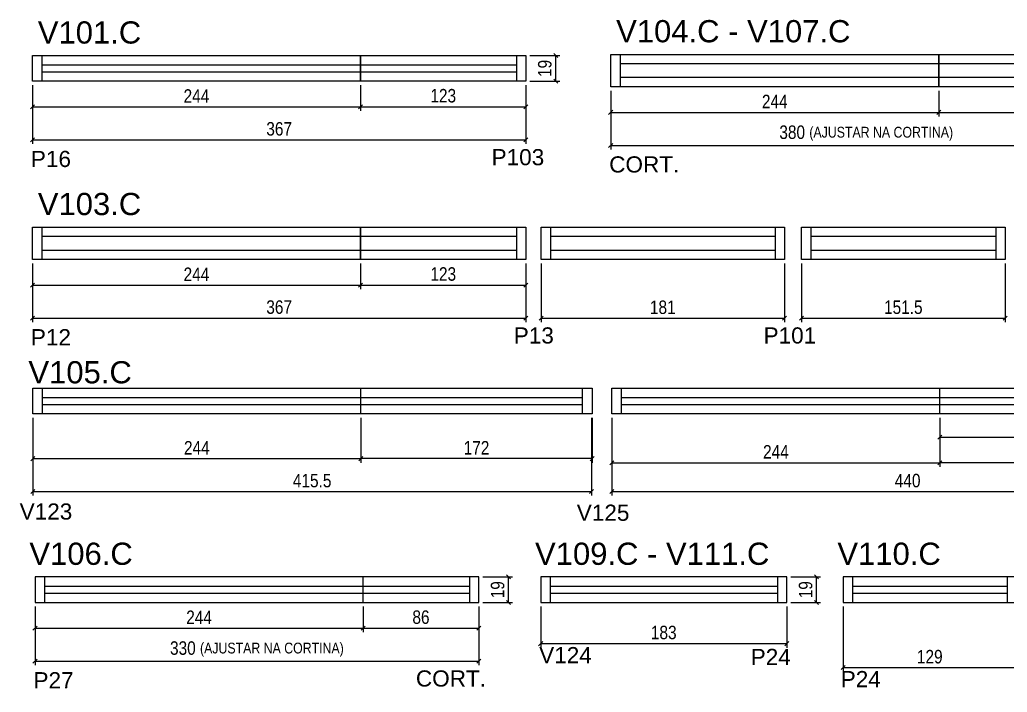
# Model space of a CAD drawing. Extents: x 1665 to 3026, y 15883 to 17753.
# Drawn here: x 1665 to 2399, y 17253 to 17753 of the extents above; entities that cross this region are included whole.
import ezdxf

# ---------------------------------------------------------------- set-up
doc = ezdxf.new("R2010")
doc.units = 0
for name, color, linetype in [('5', 5, 'Continuous'), ('COTA', 241, 'Continuous'), ('NOMENCLATURA', 7, 'Continuous'), ('Painéis', 200, 'Continuous'), ('SARR_2.2x7', 40, 'Continuous')]:
    doc.layers.add(name, color=color, linetype=linetype)
doc.styles.add('COTA TECNICA', font='techl___.ttf', dxfattribs={"height": 10})
doc.styles.add('COTA TECNICA-50', font='techl___.ttf', dxfattribs={"height": 10})
doc.styles.get("Standard").update_dxf_attribs({"font": 'arial.ttf'})
doc.dimstyles.new('COTA PAINEL-50', dxfattribs={"dimtxt": 10, "dimasz": 3, "dimexe": 3, "dimexo": 3, "dimgap": 3, "dimtad": 1, "dimdec": 1, "dimzin": 12, "dimdsep": 46, "dimtxsty": 'COTA TECNICA-50', "dimblk1": 'OBLIQUE', "dimblk2": 'OBLIQUE', "dimsah": 1, "dimcen": 0.9, "dimclrd": 4, "dimclre": 4, "dimclrt": 240, "dimadec": 1, "dimazin": 3, "dimtfac": 1, "dimtdec": 1, "dimtmove": 0, "dimatfit": 3, "dimfxl": 1, "dimtolj": 1, "dimtzin": 12, "dimarcsym": 0})
doc.dimstyles.new('PAINEL', dxfattribs={"dimtxt": 10, "dimasz": 3, "dimexe": 3, "dimexo": 3, "dimgap": 3, "dimtad": 1, "dimdec": 1, "dimzin": 12, "dimdsep": 46, "dimtxsty": 'COTA TECNICA', "dimblk1": 'OBLIQUE', "dimblk2": 'OBLIQUE', "dimsah": 1, "dimcen": 0.9, "dimclrd": 4, "dimclre": 4, "dimclrt": 240, "dimadec": 1, "dimazin": 3, "dimtfac": 1, "dimtdec": 1, "dimtmove": 0, "dimatfit": 3, "dimfxl": 1, "dimtolj": 1, "dimtzin": 12, "dimarcsym": 0})

# ---------------------------------------------------------------- blocks, each defined once
blk = doc.blocks.new('_Oblique')
at = {"color": 0, "linetype": 'ByBlock', "lineweight": -2}
blk.add_line((-0.5, -0.5), (0.5, 0.5), dxfattribs=at)
blk = doc.blocks.new('*D61')
at = {"layer": 'COTA', "color": 4, "linetype": 'ByBlock', "lineweight": -2, "transparency": 16777216}
for p, q in [((1674.17, 17704.1), (1674.17, 17685.05)), ((1918.17, 17704.1), (1918.17, 17685.05)), ((1674.17, 17688.05), (1918.17, 17688.05))]:
    blk.add_line(p, q, dxfattribs=at)
at = {"layer": 'Defpoints', "color": 0, "linetype": 'ByBlock', "transparency": 16777216}
for p in [(1674.17, 17707.1), (1918.17, 17707.1), (1918.17, 17688.05)]:
    blk.add_point(p, dxfattribs=at)
at = {"layer": 'COTA', "color": 4, "linetype": 'ByBlock', "lineweight": -2, "transparency": 16777216, "xscale": 3, "yscale": 3, "zscale": 3, "rotation": 180}
blk.add_blockref('_Oblique', (1674.17, 17688.05), dxfattribs=at)
at = {"layer": 'COTA', "color": 4, "linetype": 'ByBlock', "lineweight": -2, "transparency": 16777216, "xscale": 3, "yscale": 3, "zscale": 3}
blk.add_blockref('_Oblique', (1918.17, 17688.05), dxfattribs=at)
at = {"layer": 'COTA', "color": 240, "linetype": 'ByBlock', "transparency": 16777216, "insert": (1796.17, 17696.12), "char_height": 10, "attachment_point": 5, "style": 'COTA TECNICA-50'}
blk.add_mtext('\\A1;244', dxfattribs=at)
blk = doc.blocks.new('*D62')
at = {"layer": 'COTA', "color": 4, "linetype": 'ByBlock', "lineweight": -2, "transparency": 16777216}
for p, q in [((1918.17, 17704.1), (1918.17, 17685.05)), ((2041.17, 17704.1), (2041.17, 17685.05)), ((1918.17, 17688.05), (2041.17, 17688.05))]:
    blk.add_line(p, q, dxfattribs=at)
at = {"layer": 'Defpoints', "color": 0, "linetype": 'ByBlock', "transparency": 16777216}
for p in [(1918.17, 17707.1), (2041.17, 17707.1), (2041.17, 17688.05)]:
    blk.add_point(p, dxfattribs=at)
at = {"layer": 'COTA', "color": 4, "linetype": 'ByBlock', "lineweight": -2, "transparency": 16777216, "xscale": 3, "yscale": 3, "zscale": 3, "rotation": 180}
blk.add_blockref('_Oblique', (1918.17, 17688.05), dxfattribs=at)
at = {"layer": 'COTA', "color": 4, "linetype": 'ByBlock', "lineweight": -2, "transparency": 16777216, "xscale": 3, "yscale": 3, "zscale": 3}
blk.add_blockref('_Oblique', (2041.17, 17688.05), dxfattribs=at)
at = {"layer": 'COTA', "color": 240, "linetype": 'ByBlock', "transparency": 16777216, "insert": (1979.67, 17696.27), "char_height": 10, "attachment_point": 5, "style": 'COTA TECNICA-50'}
blk.add_mtext('\\A1;123', dxfattribs=at)
blk = doc.blocks.new('*D63')
at = {"layer": 'COTA', "color": 4, "lineweight": -2, "transparency": 16777216}
for p, q in [((1674.17, 17704.1), (1674.17, 17660.47)), ((2041.17, 17704.1), (2041.17, 17660.47)), ((1674.17, 17663.47), (2041.17, 17663.47))]:
    blk.add_line(p, q, dxfattribs=at)
at = {"layer": 'Defpoints', "color": 0, "transparency": 16777216}
for p in [(1674.17, 17707.1), (2041.17, 17707.1), (2041.17, 17663.47)]:
    blk.add_point(p, dxfattribs=at)
at = {"layer": 'COTA', "color": 4, "lineweight": -2, "transparency": 16777216, "xscale": 3, "yscale": 3, "zscale": 3, "rotation": 180}
blk.add_blockref('_Oblique', (1674.17, 17663.47), dxfattribs=at)
at = {"layer": 'COTA', "color": 4, "lineweight": -2, "transparency": 16777216, "xscale": 3, "yscale": 3, "zscale": 3}
blk.add_blockref('_Oblique', (2041.17, 17663.47), dxfattribs=at)
at = {"layer": 'COTA', "color": 240, "transparency": 16777216, "insert": (1857.67, 17671.68), "char_height": 10, "attachment_point": 5, "style": 'COTA TECNICA'}
blk.add_mtext('\\A1;367', dxfattribs=at)
blk = doc.blocks.new('*D64')
at = {"layer": 'COTA', "color": 4, "lineweight": -2, "transparency": 16777216}
for p, q in [((2044.17, 17726.1), (2066.29, 17726.1)), ((2063.29, 17707.1), (2063.29, 17726.1)), ((2044.17, 17707.1), (2066.29, 17707.1))]:
    blk.add_line(p, q, dxfattribs=at)
at = {"layer": 'Defpoints', "color": 0, "transparency": 16777216}
for p in [(2041.17, 17726.1), (2063.29, 17726.1), (2041.17, 17707.1)]:
    blk.add_point(p, dxfattribs=at)
at = {"layer": 'COTA', "color": 4, "lineweight": -2, "transparency": 16777216, "xscale": 3, "yscale": 3, "zscale": 3}
for p, rotation in [((2063.29, 17726.1), 90), ((2063.29, 17707.1), 270)]:
    blk.add_blockref('_Oblique', p, dxfattribs=dict(at, rotation=rotation))
at = {"layer": 'COTA', "color": 240, "transparency": 16777216, "insert": (2055.21, 17716.6), "char_height": 10, "attachment_point": 5, "rotation": 90, "style": 'COTA TECNICA'}
blk.add_mtext('\\A1;19', dxfattribs=at)
blk = doc.blocks.new('*D65')
at = {"layer": 'COTA', "color": 4, "linetype": 'ByBlock', "lineweight": -2, "transparency": 16777216}
for p, q in [((1674.17, 17571.66), (1674.17, 17552.61)), ((1918.17, 17571.66), (1918.17, 17552.61)), ((1674.17, 17555.61), (1918.17, 17555.61))]:
    blk.add_line(p, q, dxfattribs=at)
at = {"layer": 'Defpoints', "color": 0, "linetype": 'ByBlock', "transparency": 16777216}
for p in [(1674.17, 17574.66), (1918.17, 17574.66), (1918.17, 17555.61)]:
    blk.add_point(p, dxfattribs=at)
at = {"layer": 'COTA', "color": 4, "linetype": 'ByBlock', "lineweight": -2, "transparency": 16777216, "xscale": 3, "yscale": 3, "zscale": 3, "rotation": 180}
blk.add_blockref('_Oblique', (1674.17, 17555.61), dxfattribs=at)
at = {"layer": 'COTA', "color": 4, "linetype": 'ByBlock', "lineweight": -2, "transparency": 16777216, "xscale": 3, "yscale": 3, "zscale": 3}
blk.add_blockref('_Oblique', (1918.17, 17555.61), dxfattribs=at)
at = {"layer": 'COTA', "color": 240, "linetype": 'ByBlock', "transparency": 16777216, "insert": (1796.17, 17563.68), "char_height": 10, "attachment_point": 5, "style": 'COTA TECNICA-50'}
blk.add_mtext('\\A1;244', dxfattribs=at)
blk = doc.blocks.new('*D66')
at = {"layer": 'COTA', "color": 4, "linetype": 'ByBlock', "lineweight": -2, "transparency": 16777216}
for p, q in [((1918.17, 17571.66), (1918.17, 17552.61)), ((2041.17, 17571.66), (2041.17, 17552.61)), ((1918.17, 17555.61), (2041.17, 17555.61))]:
    blk.add_line(p, q, dxfattribs=at)
at = {"layer": 'Defpoints', "color": 0, "linetype": 'ByBlock', "transparency": 16777216}
for p in [(1918.17, 17574.66), (2041.17, 17574.66), (2041.17, 17555.61)]:
    blk.add_point(p, dxfattribs=at)
at = {"layer": 'COTA', "color": 4, "linetype": 'ByBlock', "lineweight": -2, "transparency": 16777216, "xscale": 3, "yscale": 3, "zscale": 3, "rotation": 180}
blk.add_blockref('_Oblique', (1918.17, 17555.61), dxfattribs=at)
at = {"layer": 'COTA', "color": 4, "linetype": 'ByBlock', "lineweight": -2, "transparency": 16777216, "xscale": 3, "yscale": 3, "zscale": 3}
blk.add_blockref('_Oblique', (2041.17, 17555.61), dxfattribs=at)
at = {"layer": 'COTA', "color": 240, "linetype": 'ByBlock', "transparency": 16777216, "insert": (1979.67, 17563.83), "char_height": 10, "attachment_point": 5, "style": 'COTA TECNICA-50'}
blk.add_mtext('\\A1;123', dxfattribs=at)
blk = doc.blocks.new('*D67')
at = {"layer": 'COTA', "color": 4, "lineweight": -2, "transparency": 16777216}
for p, q in [((1674.17, 17571.66), (1674.17, 17528.03)), ((2041.17, 17571.66), (2041.17, 17528.03)), ((1674.17, 17531.03), (2041.17, 17531.03))]:
    blk.add_line(p, q, dxfattribs=at)
at = {"layer": 'Defpoints', "color": 0, "transparency": 16777216}
for p in [(1674.17, 17574.66), (2041.17, 17574.66), (2041.17, 17531.03)]:
    blk.add_point(p, dxfattribs=at)
at = {"layer": 'COTA', "color": 4, "lineweight": -2, "transparency": 16777216, "xscale": 3, "yscale": 3, "zscale": 3, "rotation": 180}
blk.add_blockref('_Oblique', (1674.17, 17531.03), dxfattribs=at)
at = {"layer": 'COTA', "color": 4, "lineweight": -2, "transparency": 16777216, "xscale": 3, "yscale": 3, "zscale": 3}
blk.add_blockref('_Oblique', (2041.17, 17531.03), dxfattribs=at)
at = {"layer": 'COTA', "color": 240, "transparency": 16777216, "insert": (1857.67, 17539.25), "char_height": 10, "attachment_point": 5, "style": 'COTA TECNICA'}
blk.add_mtext('\\A1;367', dxfattribs=at)
blk = doc.blocks.new('*D68')
at = {"layer": 'COTA', "color": 4, "lineweight": -2, "transparency": 16777216}
for p, q in [((2052.42, 17571.66), (2052.42, 17528.03)), ((2233.42, 17571.66), (2233.42, 17528.03)), ((2052.42, 17531.03), (2233.42, 17531.03))]:
    blk.add_line(p, q, dxfattribs=at)
at = {"layer": 'Defpoints', "color": 0, "transparency": 16777216}
for p in [(2052.42, 17574.66), (2233.42, 17574.66), (2233.42, 17531.03)]:
    blk.add_point(p, dxfattribs=at)
at = {"layer": 'COTA', "color": 4, "lineweight": -2, "transparency": 16777216, "xscale": 3, "yscale": 3, "zscale": 3, "rotation": 180}
blk.add_blockref('_Oblique', (2052.42, 17531.03), dxfattribs=at)
at = {"layer": 'COTA', "color": 4, "lineweight": -2, "transparency": 16777216, "xscale": 3, "yscale": 3, "zscale": 3}
blk.add_blockref('_Oblique', (2233.42, 17531.03), dxfattribs=at)
at = {"layer": 'COTA', "color": 240, "transparency": 16777216, "insert": (2142.92, 17539.13), "char_height": 10, "attachment_point": 5, "style": 'COTA TECNICA'}
blk.add_mtext('\\A1;181', dxfattribs=at)
blk = doc.blocks.new('*D72')
at = {"layer": 'COTA', "color": 4, "lineweight": -2, "transparency": 16777216}
for p, q in [((2245.99, 17571.66), (2245.99, 17528.03)), ((2397.49, 17571.66), (2397.49, 17528.03)), ((2245.99, 17531.03), (2397.49, 17531.03))]:
    blk.add_line(p, q, dxfattribs=at)
at = {"layer": 'Defpoints', "color": 0, "transparency": 16777216}
for p in [(2245.99, 17574.66), (2397.49, 17574.66), (2397.49, 17531.03)]:
    blk.add_point(p, dxfattribs=at)
at = {"layer": 'COTA', "color": 4, "lineweight": -2, "transparency": 16777216, "xscale": 3, "yscale": 3, "zscale": 3, "rotation": 180}
blk.add_blockref('_Oblique', (2245.99, 17531.03), dxfattribs=at)
at = {"layer": 'COTA', "color": 4, "lineweight": -2, "transparency": 16777216, "xscale": 3, "yscale": 3, "zscale": 3}
blk.add_blockref('_Oblique', (2397.49, 17531.03), dxfattribs=at)
at = {"layer": 'COTA', "color": 240, "transparency": 16777216, "insert": (2321.74, 17539.14), "char_height": 10, "attachment_point": 5, "style": 'COTA TECNICA'}
blk.add_mtext('\\A1;151.5', dxfattribs=at)
blk = doc.blocks.new('*D74')
at = {"layer": 'COTA', "color": 4, "linetype": 'ByBlock', "lineweight": -2, "transparency": 16777216}
for p, q in [((2104.17, 17700.03), (2104.17, 17680.98)), ((2348.17, 17700.03), (2348.17, 17680.98)), ((2104.17, 17683.98), (2348.17, 17683.98))]:
    blk.add_line(p, q, dxfattribs=at)
at = {"layer": 'Defpoints', "color": 0, "linetype": 'ByBlock', "transparency": 16777216}
for p in [(2104.17, 17703.03), (2348.17, 17703.03), (2348.17, 17683.98)]:
    blk.add_point(p, dxfattribs=at)
at = {"layer": 'COTA', "color": 4, "linetype": 'ByBlock', "lineweight": -2, "transparency": 16777216, "xscale": 3, "yscale": 3, "zscale": 3, "rotation": 180}
blk.add_blockref('_Oblique', (2104.17, 17683.98), dxfattribs=at)
at = {"layer": 'COTA', "color": 4, "linetype": 'ByBlock', "lineweight": -2, "transparency": 16777216, "xscale": 3, "yscale": 3, "zscale": 3}
blk.add_blockref('_Oblique', (2348.17, 17683.98), dxfattribs=at)
at = {"layer": 'COTA', "color": 240, "linetype": 'ByBlock', "transparency": 16777216, "insert": (2226.17, 17692.05), "char_height": 10, "attachment_point": 5, "style": 'COTA TECNICA-50'}
blk.add_mtext('\\A1;244', dxfattribs=at)
blk = doc.blocks.new('*D75')
at = {"layer": 'COTA', "color": 4, "linetype": 'ByBlock', "lineweight": -2, "transparency": 16777216}
for p, q in [((2348.17, 17700.03), (2348.17, 17680.98)), ((2484.17, 17700.03), (2484.17, 17680.98)), ((2348.17, 17683.98), (2484.17, 17683.98))]:
    blk.add_line(p, q, dxfattribs=at)
at = {"layer": 'Defpoints', "color": 0, "linetype": 'ByBlock', "transparency": 16777216}
for p in [(2348.17, 17703.03), (2484.17, 17703.03), (2484.17, 17683.98)]:
    blk.add_point(p, dxfattribs=at)
at = {"layer": 'COTA', "color": 4, "linetype": 'ByBlock', "lineweight": -2, "transparency": 16777216, "xscale": 3, "yscale": 3, "zscale": 3, "rotation": 180}
blk.add_blockref('_Oblique', (2348.17, 17683.98), dxfattribs=at)
at = {"layer": 'COTA', "color": 4, "linetype": 'ByBlock', "lineweight": -2, "transparency": 16777216, "xscale": 3, "yscale": 3, "zscale": 3}
blk.add_blockref('_Oblique', (2484.17, 17683.98), dxfattribs=at)
at = {"layer": 'COTA', "color": 240, "linetype": 'ByBlock', "transparency": 16777216, "insert": (2416.17, 17692.2), "char_height": 10, "attachment_point": 5, "style": 'COTA TECNICA-50'}
blk.add_mtext('\\A1;136', dxfattribs=at)
blk = doc.blocks.new('*D76')
at = {"layer": 'COTA', "color": 4, "lineweight": -2, "transparency": 16777216}
for p, q in [((2104.17, 17700.03), (2104.17, 17656.4)), ((2484.17, 17700.03), (2484.17, 17656.4)), ((2104.17, 17659.4), (2484.17, 17659.4))]:
    blk.add_line(p, q, dxfattribs=at)
at = {"layer": 'Defpoints', "color": 0, "transparency": 16777216}
for p in [(2104.17, 17703.03), (2484.17, 17703.03), (2484.17, 17659.4)]:
    blk.add_point(p, dxfattribs=at)
at = {"layer": 'COTA', "color": 4, "lineweight": -2, "transparency": 16777216, "xscale": 3, "yscale": 3, "zscale": 3, "rotation": 180}
blk.add_blockref('_Oblique', (2104.17, 17659.4), dxfattribs=at)
at = {"layer": 'COTA', "color": 4, "lineweight": -2, "transparency": 16777216, "xscale": 3, "yscale": 3, "zscale": 3}
blk.add_blockref('_Oblique', (2484.17, 17659.4), dxfattribs=at)
at = {"layer": 'COTA', "color": 240, "transparency": 16777216, "insert": (2294.17, 17668.02), "char_height": 10, "width": 195.5949, "attachment_point": 5, "style": 'COTA TECNICA'}
blk.add_mtext('\\A1;380 {\\H0.8x;(AJUSTAR NA CORTINA)}', dxfattribs=at)
blk = doc.blocks.new('*D81')
at = {"layer": 'COTA', "color": 4, "linetype": 'ByBlock', "lineweight": -2, "transparency": 16777216}
for p, q in [((1674.45, 17456.98), (1674.45, 17423.72)), ((1918.45, 17456.98), (1918.45, 17423.72)), ((1674.45, 17426.72), (1918.45, 17426.72))]:
    blk.add_line(p, q, dxfattribs=at)
at = {"layer": 'Defpoints', "color": 0, "linetype": 'ByBlock', "transparency": 16777216}
for p in [(1674.45, 17459.98), (1918.45, 17459.98), (1918.45, 17426.72)]:
    blk.add_point(p, dxfattribs=at)
at = {"layer": 'COTA', "color": 4, "linetype": 'ByBlock', "lineweight": -2, "transparency": 16777216, "xscale": 3, "yscale": 3, "zscale": 3, "rotation": 180}
blk.add_blockref('_Oblique', (1674.45, 17426.72), dxfattribs=at)
at = {"layer": 'COTA', "color": 4, "linetype": 'ByBlock', "lineweight": -2, "transparency": 16777216, "xscale": 3, "yscale": 3, "zscale": 3}
blk.add_blockref('_Oblique', (1918.45, 17426.72), dxfattribs=at)
at = {"layer": 'COTA', "color": 240, "linetype": 'ByBlock', "transparency": 16777216, "insert": (1796.45, 17434.79), "char_height": 10, "attachment_point": 5, "style": 'COTA TECNICA-50'}
blk.add_mtext('\\A1;244', dxfattribs=at)
blk = doc.blocks.new('*D82')
at = {"layer": 'COTA', "color": 4, "lineweight": -2, "transparency": 16777216}
for p, q in [((1674.45, 17456.98), (1674.45, 17399.26)), ((2089.95, 17456.98), (2089.95, 17399.26)), ((1674.45, 17402.26), (2089.95, 17402.26))]:
    blk.add_line(p, q, dxfattribs=at)
at = {"layer": 'Defpoints', "color": 0, "transparency": 16777216}
for p in [(1674.45, 17459.98), (2089.95, 17459.98), (2089.95, 17402.26)]:
    blk.add_point(p, dxfattribs=at)
at = {"layer": 'COTA', "color": 4, "lineweight": -2, "transparency": 16777216, "xscale": 3, "yscale": 3, "zscale": 3, "rotation": 180}
blk.add_blockref('_Oblique', (1674.45, 17402.26), dxfattribs=at)
at = {"layer": 'COTA', "color": 4, "lineweight": -2, "transparency": 16777216, "xscale": 3, "yscale": 3, "zscale": 3}
blk.add_blockref('_Oblique', (2089.95, 17402.26), dxfattribs=at)
at = {"layer": 'COTA', "color": 240, "transparency": 16777216, "insert": (1882.2, 17410.36), "char_height": 10, "attachment_point": 5, "style": 'COTA TECNICA'}
blk.add_mtext('\\A1;415.5', dxfattribs=at)
blk = doc.blocks.new('*D83')
at = {"layer": 'COTA', "color": 4, "lineweight": -2, "transparency": 16777216}
for p, q in [((1918.45, 17456.98), (1918.45, 17423.72)), ((2090.4, 17456.98), (2090.4, 17423.72)), ((2090.4, 17426.72), (1918.45, 17426.72))]:
    blk.add_line(p, q, dxfattribs=at)
at = {"layer": 'Defpoints', "color": 0, "transparency": 16777216}
for p in [(1918.45, 17459.98), (2090.4, 17459.98), (1918.45, 17426.72)]:
    blk.add_point(p, dxfattribs=at)
at = {"layer": 'COTA', "color": 4, "lineweight": -2, "transparency": 16777216, "xscale": 3, "yscale": 3, "zscale": 3, "rotation": 180}
blk.add_blockref('_Oblique', (1918.45, 17426.72), dxfattribs=at)
at = {"layer": 'COTA', "color": 4, "lineweight": -2, "transparency": 16777216, "xscale": 3, "yscale": 3, "zscale": 3}
blk.add_blockref('_Oblique', (2090.4, 17426.72), dxfattribs=at)
at = {"layer": 'COTA', "color": 240, "transparency": 16777216, "insert": (2004.42, 17434.79), "char_height": 10, "attachment_point": 5, "style": 'COTA TECNICA'}
blk.add_mtext('\\A1;172', dxfattribs=at)
blk = doc.blocks.new('*D84')
at = {"layer": 'COTA', "color": 4, "linetype": 'ByBlock', "lineweight": -2, "transparency": 16777216}
for p, q in [((2105.01, 17456.98), (2105.01, 17420.72)), ((2349.01, 17456.98), (2349.01, 17420.72)), ((2105.01, 17423.72), (2349.01, 17423.72))]:
    blk.add_line(p, q, dxfattribs=at)
at = {"layer": 'Defpoints', "color": 0, "linetype": 'ByBlock', "transparency": 16777216}
for p in [(2105.01, 17459.98), (2349.01, 17459.98), (2349.01, 17423.72)]:
    blk.add_point(p, dxfattribs=at)
at = {"layer": 'COTA', "color": 4, "linetype": 'ByBlock', "lineweight": -2, "transparency": 16777216, "xscale": 3, "yscale": 3, "zscale": 3, "rotation": 180}
blk.add_blockref('_Oblique', (2105.01, 17423.72), dxfattribs=at)
at = {"layer": 'COTA', "color": 4, "linetype": 'ByBlock', "lineweight": -2, "transparency": 16777216, "xscale": 3, "yscale": 3, "zscale": 3}
blk.add_blockref('_Oblique', (2349.01, 17423.72), dxfattribs=at)
at = {"layer": 'COTA', "color": 240, "linetype": 'ByBlock', "transparency": 16777216, "insert": (2227.01, 17431.79), "char_height": 10, "attachment_point": 5, "style": 'COTA TECNICA-50'}
blk.add_mtext('\\A1;244', dxfattribs=at)
blk = doc.blocks.new('*D85')
at = {"layer": 'COTA', "color": 4, "lineweight": -2, "transparency": 16777216}
for p, q in [((2105.01, 17456.98), (2105.01, 17399.26)), ((2544.96, 17456.98), (2544.96, 17399.26)), ((2105.01, 17402.26), (2544.96, 17402.26))]:
    blk.add_line(p, q, dxfattribs=at)
at = {"layer": 'Defpoints', "color": 0, "transparency": 16777216}
for p in [(2105.01, 17459.98), (2544.96, 17459.98), (2544.96, 17402.26)]:
    blk.add_point(p, dxfattribs=at)
at = {"layer": 'COTA', "color": 4, "lineweight": -2, "transparency": 16777216, "xscale": 3, "yscale": 3, "zscale": 3, "rotation": 180}
blk.add_blockref('_Oblique', (2105.01, 17402.26), dxfattribs=at)
at = {"layer": 'COTA', "color": 4, "lineweight": -2, "transparency": 16777216, "xscale": 3, "yscale": 3, "zscale": 3}
blk.add_blockref('_Oblique', (2544.96, 17402.26), dxfattribs=at)
at = {"layer": 'COTA', "color": 240, "transparency": 16777216, "insert": (2324.98, 17410.36), "char_height": 10, "attachment_point": 5, "style": 'COTA TECNICA'}
blk.add_mtext('\\A1;440', dxfattribs=at)
blk = doc.blocks.new('*D86')
at = {"layer": 'COTA', "color": 4, "lineweight": -2, "transparency": 16777216}
for p, q in [((2349.01, 17456.98), (2349.01, 17420.72)), ((2544.96, 17456.98), (2544.96, 17420.72)), ((2544.96, 17423.72), (2349.01, 17423.72))]:
    blk.add_line(p, q, dxfattribs=at)
at = {"layer": 'Defpoints', "color": 0, "transparency": 16777216}
for p in [(2349.01, 17459.98), (2544.96, 17459.98), (2349.01, 17423.72)]:
    blk.add_point(p, dxfattribs=at)
at = {"layer": 'COTA', "color": 4, "lineweight": -2, "transparency": 16777216, "xscale": 3, "yscale": 3, "zscale": 3, "rotation": 180}
blk.add_blockref('_Oblique', (2349.01, 17423.72), dxfattribs=at)
at = {"layer": 'COTA', "color": 4, "lineweight": -2, "transparency": 16777216, "xscale": 3, "yscale": 3, "zscale": 3}
blk.add_blockref('_Oblique', (2544.96, 17423.72), dxfattribs=at)
at = {"layer": 'COTA', "color": 240, "transparency": 16777216, "insert": (2446.98, 17431.85), "char_height": 10, "attachment_point": 5, "style": 'COTA TECNICA'}
blk.add_mtext('\\A1;196', dxfattribs=at)
blk = doc.blocks.new('*D87')
at = {"layer": 'COTA', "color": 4, "lineweight": -2, "transparency": 16777216}
for p, q in [((2349.01, 17456.98), (2349.01, 17439.68)), ((2520.96, 17456.98), (2520.96, 17439.68)), ((2349.01, 17442.68), (2520.96, 17442.68))]:
    blk.add_line(p, q, dxfattribs=at)
at = {"layer": 'Defpoints', "color": 0, "transparency": 16777216}
for p in [(2349.01, 17459.98), (2520.96, 17459.98), (2520.96, 17442.68)]:
    blk.add_point(p, dxfattribs=at)
at = {"layer": 'COTA', "color": 4, "lineweight": -2, "transparency": 16777216, "xscale": 3, "yscale": 3, "zscale": 3, "rotation": 180}
blk.add_blockref('_Oblique', (2349.01, 17442.68), dxfattribs=at)
at = {"layer": 'COTA', "color": 4, "lineweight": -2, "transparency": 16777216, "xscale": 3, "yscale": 3, "zscale": 3}
blk.add_blockref('_Oblique', (2520.96, 17442.68), dxfattribs=at)
at = {"layer": 'COTA', "color": 240, "transparency": 16777216, "insert": (2434.98, 17450.75), "char_height": 10, "attachment_point": 5, "style": 'COTA TECNICA'}
blk.add_mtext('\\A1;172', dxfattribs=at)
blk = doc.blocks.new('*D94')
at = {"layer": 'COTA', "color": 4, "linetype": 'ByBlock', "lineweight": -2, "transparency": 16777216}
for p, q in [((1676.14, 17316.84), (1676.14, 17297.79)), ((1920.14, 17316.84), (1920.14, 17297.79)), ((1676.14, 17300.79), (1920.14, 17300.79))]:
    blk.add_line(p, q, dxfattribs=at)
at = {"layer": 'Defpoints', "color": 0, "linetype": 'ByBlock', "transparency": 16777216}
for p in [(1676.14, 17319.84), (1920.14, 17319.84), (1920.14, 17300.79)]:
    blk.add_point(p, dxfattribs=at)
at = {"layer": 'COTA', "color": 4, "linetype": 'ByBlock', "lineweight": -2, "transparency": 16777216, "xscale": 3, "yscale": 3, "zscale": 3, "rotation": 180}
blk.add_blockref('_Oblique', (1676.14, 17300.79), dxfattribs=at)
at = {"layer": 'COTA', "color": 4, "linetype": 'ByBlock', "lineweight": -2, "transparency": 16777216, "xscale": 3, "yscale": 3, "zscale": 3}
blk.add_blockref('_Oblique', (1920.14, 17300.79), dxfattribs=at)
at = {"layer": 'COTA', "color": 240, "linetype": 'ByBlock', "transparency": 16777216, "insert": (1798.14, 17308.86), "char_height": 10, "attachment_point": 5, "style": 'COTA TECNICA-50'}
blk.add_mtext('\\A1;244', dxfattribs=at)
blk = doc.blocks.new('*D95')
at = {"layer": 'COTA', "color": 4, "linetype": 'ByBlock', "lineweight": -2, "transparency": 16777216}
for p, q in [((1920.14, 17316.84), (1920.14, 17297.79)), ((2006.11, 17316.84), (2006.11, 17297.79)), ((1920.14, 17300.79), (2006.11, 17300.79))]:
    blk.add_line(p, q, dxfattribs=at)
at = {"layer": 'Defpoints', "color": 0, "linetype": 'ByBlock', "transparency": 16777216}
for p in [(1920.14, 17319.84), (2006.11, 17319.84), (2006.11, 17300.79)]:
    blk.add_point(p, dxfattribs=at)
at = {"layer": 'COTA', "color": 4, "linetype": 'ByBlock', "lineweight": -2, "transparency": 16777216, "xscale": 3, "yscale": 3, "zscale": 3, "rotation": 180}
blk.add_blockref('_Oblique', (1920.14, 17300.79), dxfattribs=at)
at = {"layer": 'COTA', "color": 4, "linetype": 'ByBlock', "lineweight": -2, "transparency": 16777216, "xscale": 3, "yscale": 3, "zscale": 3}
blk.add_blockref('_Oblique', (2006.11, 17300.79), dxfattribs=at)
at = {"layer": 'COTA', "color": 240, "linetype": 'ByBlock', "transparency": 16777216, "insert": (1963.12, 17308.91), "char_height": 10, "attachment_point": 5, "style": 'COTA TECNICA-50'}
blk.add_mtext('\\A1;86', dxfattribs=at)
blk = doc.blocks.new('*D96')
at = {"layer": 'COTA', "color": 4, "lineweight": -2, "transparency": 16777216}
for p, q in [((1676.14, 17316.84), (1676.14, 17273.21)), ((2006.11, 17316.84), (2006.11, 17273.21)), ((1676.14, 17276.21), (2006.11, 17276.21))]:
    blk.add_line(p, q, dxfattribs=at)
at = {"layer": 'Defpoints', "color": 0, "transparency": 16777216}
for p in [(1676.14, 17319.84), (2006.11, 17319.84), (2006.11, 17276.21)]:
    blk.add_point(p, dxfattribs=at)
at = {"layer": 'COTA', "color": 4, "lineweight": -2, "transparency": 16777216, "xscale": 3, "yscale": 3, "zscale": 3, "rotation": 180}
blk.add_blockref('_Oblique', (1676.14, 17276.21), dxfattribs=at)
at = {"layer": 'COTA', "color": 4, "lineweight": -2, "transparency": 16777216, "xscale": 3, "yscale": 3, "zscale": 3}
blk.add_blockref('_Oblique', (2006.11, 17276.21), dxfattribs=at)
at = {"layer": 'COTA', "color": 240, "transparency": 16777216, "insert": (1841.12, 17284.81), "char_height": 10, "attachment_point": 5, "style": 'COTA TECNICA'}
blk.add_mtext('\\A1;330 {\\H0.8x;(AJUSTAR NA CORTINA)}', dxfattribs=at)
blk = doc.blocks.new('*D97')
at = {"layer": 'COTA', "color": 4, "lineweight": -2, "transparency": 16777216}
for p, q in [((2009.11, 17338.84), (2031.23, 17338.84)), ((2028.23, 17319.84), (2028.23, 17338.84)), ((2009.11, 17319.84), (2031.23, 17319.84))]:
    blk.add_line(p, q, dxfattribs=at)
at = {"layer": 'Defpoints', "color": 0, "transparency": 16777216}
for p in [(2006.11, 17338.84), (2028.23, 17338.84), (2006.11, 17319.84)]:
    blk.add_point(p, dxfattribs=at)
at = {"layer": 'COTA', "color": 4, "lineweight": -2, "transparency": 16777216, "xscale": 3, "yscale": 3, "zscale": 3}
for p, rotation in [((2028.23, 17338.84), 90), ((2028.23, 17319.84), 270)]:
    blk.add_blockref('_Oblique', p, dxfattribs=dict(at, rotation=rotation))
at = {"layer": 'COTA', "color": 240, "transparency": 16777216, "insert": (2020.14, 17329.34), "char_height": 10, "attachment_point": 5, "rotation": 90, "style": 'COTA TECNICA'}
blk.add_mtext('\\A1;19', dxfattribs=at)
blk = doc.blocks.new('*D107')
at = {"layer": 'COTA', "color": 4, "linetype": 'ByBlock', "lineweight": -2, "transparency": 16777216}
for p, q in [((2052.12, 17316.84), (2052.12, 17286.28)), ((2235.12, 17316.84), (2235.12, 17286.28)), ((2052.12, 17289.28), (2235.12, 17289.28))]:
    blk.add_line(p, q, dxfattribs=at)
at = {"layer": 'Defpoints', "color": 0, "linetype": 'ByBlock', "transparency": 16777216}
for p in [(2052.12, 17319.84), (2235.12, 17319.84), (2235.12, 17289.28)]:
    blk.add_point(p, dxfattribs=at)
at = {"layer": 'COTA', "color": 4, "linetype": 'ByBlock', "lineweight": -2, "transparency": 16777216, "xscale": 3, "yscale": 3, "zscale": 3, "rotation": 180}
blk.add_blockref('_Oblique', (2052.12, 17289.28), dxfattribs=at)
at = {"layer": 'COTA', "color": 4, "linetype": 'ByBlock', "lineweight": -2, "transparency": 16777216, "xscale": 3, "yscale": 3, "zscale": 3}
blk.add_blockref('_Oblique', (2235.12, 17289.28), dxfattribs=at)
at = {"layer": 'COTA', "color": 240, "linetype": 'ByBlock', "transparency": 16777216, "insert": (2143.62, 17297.52), "char_height": 10, "attachment_point": 5, "style": 'COTA TECNICA-50'}
blk.add_mtext('\\A1;183', dxfattribs=at)
blk = doc.blocks.new('*D108')
at = {"layer": 'COTA', "color": 4, "lineweight": -2, "transparency": 16777216}
for p, q in [((2238.12, 17338.84), (2260.24, 17338.84)), ((2257.24, 17319.84), (2257.24, 17338.84)), ((2238.12, 17319.84), (2260.24, 17319.84))]:
    blk.add_line(p, q, dxfattribs=at)
at = {"layer": 'Defpoints', "color": 0, "transparency": 16777216}
for p in [(2235.12, 17338.84), (2257.24, 17338.84), (2235.12, 17319.84)]:
    blk.add_point(p, dxfattribs=at)
at = {"layer": 'COTA', "color": 4, "lineweight": -2, "transparency": 16777216, "xscale": 3, "yscale": 3, "zscale": 3}
for p, rotation in [((2257.24, 17338.84), 90), ((2257.24, 17319.84), 270)]:
    blk.add_blockref('_Oblique', p, dxfattribs=dict(at, rotation=rotation))
at = {"layer": 'COTA', "color": 240, "transparency": 16777216, "insert": (2249.15, 17329.34), "char_height": 10, "attachment_point": 5, "rotation": 90, "style": 'COTA TECNICA'}
blk.add_mtext('\\A1;19', dxfattribs=at)
blk = doc.blocks.new('*D109')
at = {"layer": 'COTA', "color": 4, "linetype": 'ByBlock', "lineweight": -2, "transparency": 16777216}
for p, q in [((2276.93, 17316.84), (2276.93, 17268.47)), ((2405.93, 17316.84), (2405.93, 17268.47)), ((2276.93, 17271.47), (2405.93, 17271.47))]:
    blk.add_line(p, q, dxfattribs=at)
at = {"layer": 'Defpoints', "color": 0, "linetype": 'ByBlock', "transparency": 16777216}
for p in [(2276.93, 17319.84), (2405.93, 17319.84), (2405.93, 17271.47)]:
    blk.add_point(p, dxfattribs=at)
at = {"layer": 'COTA', "color": 4, "linetype": 'ByBlock', "lineweight": -2, "transparency": 16777216, "xscale": 3, "yscale": 3, "zscale": 3, "rotation": 180}
blk.add_blockref('_Oblique', (2276.93, 17271.47), dxfattribs=at)
at = {"layer": 'COTA', "color": 4, "linetype": 'ByBlock', "lineweight": -2, "transparency": 16777216, "xscale": 3, "yscale": 3, "zscale": 3}
blk.add_blockref('_Oblique', (2405.93, 17271.47), dxfattribs=at)
at = {"layer": 'COTA', "color": 240, "linetype": 'ByBlock', "transparency": 16777216, "insert": (2341.43, 17279.56), "char_height": 10, "attachment_point": 5, "style": 'COTA TECNICA-50'}
blk.add_mtext('\\A1;129', dxfattribs=at)

msp = doc.modelspace()

# ---------------------------------------------------------------- linework, layer by layer
at = {"layer": 'Painéis'}
for p, q in [((1918.45, 17459.98), (1918.45, 17478.98)), ((2349.01, 17459.98), (2349.01, 17478.98)), ((1920.14, 17319.84), (1920.14, 17338.84))]:
    msp.add_line(p, q, dxfattribs=at)
for points in [[(1918.17, 17707.1), (1674.17, 17707.1), (1674.17, 17726.1), (1918.17, 17726.1)], [(1918.17, 17726.1), (2041.17, 17726.1), (2041.17, 17707.1), (1918.17, 17707.1)], [(2348.17, 17703.03), (2104.17, 17703.03), (2104.17, 17727.03), (2348.17, 17727.03)], [(2348.17, 17727.03), (2484.17, 17727.03), (2484.17, 17703.03), (2348.17, 17703.03)], [(1918.17, 17574.66), (1674.17, 17574.66), (1674.17, 17598.66), (1918.17, 17598.66)], [(1918.17, 17598.66), (2041.17, 17598.66), (2041.17, 17574.66), (1918.17, 17574.66)], [(2052.42, 17598.66), (2233.42, 17598.66), (2233.42, 17574.66), (2052.42, 17574.66)], [(2245.99, 17598.66), (2397.49, 17598.66), (2397.49, 17574.66), (2245.99, 17574.66)], [(2090.4, 17459.98), (1674.45, 17459.98), (1674.45, 17478.98), (2090.4, 17478.98)], [(2520.96, 17459.98), (2105.01, 17459.98), (2105.01, 17478.98), (2520.96, 17478.98)]]:
    msp.add_lwpolyline(points, close=True, dxfattribs=at)
for points in [[(1676.14, 17338.84), (1676.14, 17319.84), (2006.11, 17319.84), (2006.11, 17338.84), (1676.14, 17338.84)], [(2052.12, 17338.84), (2052.12, 17319.84), (2235.12, 17319.84), (2235.12, 17338.84), (2052.12, 17338.84)], [(2276.93, 17338.84), (2276.93, 17319.84), (2405.93, 17319.84), (2405.93, 17338.84), (2276.93, 17338.84)]]:
    msp.add_lwpolyline(points, dxfattribs=at)
at = {"layer": 'SARR_2.2x7', "linetype": 'Continuous'}
for p, q in [((1681.17, 17726.1), (1681.17, 17707.1)), ((2034.17, 17726.1), (2034.17, 17707.1)), ((2111.17, 17727.03), (2111.17, 17703.03)), ((1918.17, 17719.1), (1681.17, 17719.1)), ((2034.17, 17719.1), (1918.17, 17719.1)), ((2348.17, 17720.03), (2111.17, 17720.03)), ((2477.17, 17720.03), (2348.17, 17720.03)), ((1681.17, 17714.1), (1918.17, 17714.1)), ((1918.17, 17714.1), (2034.17, 17714.1)), ((2111.17, 17710.03), (2348.17, 17710.03)), ((2348.17, 17710.03), (2477.17, 17710.03)), ((1681.17, 17598.66), (1681.17, 17574.66)), ((2034.17, 17598.66), (2034.17, 17574.66)), ((2059.42, 17598.66), (2059.42, 17574.66)), ((2226.42, 17598.66), (2226.42, 17574.66)), ((2252.99, 17598.66), (2252.99, 17574.66)), ((2390.49, 17598.66), (2390.49, 17574.66)), ((1918.17, 17591.66), (1681.17, 17591.66)), ((2034.17, 17591.66), (1918.17, 17591.66)), ((2226.42, 17591.66), (2059.42, 17591.66)), ((2390.49, 17591.66), (2252.99, 17591.66)), ((1681.17, 17581.66), (1918.17, 17581.66)), ((1918.17, 17581.66), (2034.17, 17581.66)), ((2059.42, 17581.66), (2226.42, 17581.66)), ((2252.99, 17581.66), (2390.49, 17581.66)), ((1681.45, 17478.98), (1681.45, 17459.98)), ((2082.95, 17478.98), (2082.95, 17459.98)), ((2112.01, 17478.98), (2112.01, 17459.98)), ((1918.45, 17471.98), (1681.45, 17471.98)), ((2082.95, 17471.98), (1918.45, 17471.98)), ((2349.01, 17471.98), (2112.01, 17471.98)), ((2544.96, 17471.98), (2349.01, 17471.98)), ((1681.45, 17466.98), (1918.45, 17466.98)), ((1918.45, 17466.98), (2082.95, 17466.98)), ((2112.01, 17466.98), (2349.01, 17466.98)), ((2349.01, 17466.98), (2544.96, 17466.98)), ((1683.14, 17338.84), (1683.14, 17319.84)), ((1999.11, 17338.84), (1999.11, 17319.84)), ((2059.12, 17338.84), (2059.12, 17319.84)), ((2228.12, 17338.84), (2228.12, 17319.84)), ((2283.93, 17338.84), (2283.93, 17319.84)), ((2398.93, 17338.84), (2398.93, 17319.84)), ((1920.14, 17331.84), (1683.14, 17331.84)), ((1999.11, 17331.84), (1920.14, 17331.84)), ((2228.12, 17331.84), (2059.12, 17331.84)), ((2398.93, 17331.84), (2283.93, 17331.84)), ((1683.14, 17326.84), (1920.14, 17326.84)), ((1920.14, 17326.84), (1999.11, 17326.84)), ((2059.12, 17326.84), (2228.12, 17326.84)), ((2283.93, 17326.84), (2398.93, 17326.84))]:
    msp.add_line(p, q, dxfattribs=at)

# ---------------------------------------------------------------- texts
at = {"layer": '5', "linetype": 'Continuous'}
for s, p in [('P16', (1673.06, 17643.36)), ('P103', (2015.62, 17644.69)), ('CORT.', (2103.06, 17639.3)), ('P12', (1673.06, 17510.93)), ('P13', (2032.11, 17512.25)), ('P101', (2217.86, 17512.25)), ('V123', (1664.72, 17381.46)), ('V125', (2078.97, 17380.56)), ('V124', (2051, 17274.76)), ('P24', (2208.28, 17273.42)), ('CORT.', (1959.34, 17257.43)), ('P27', (1675.02, 17256.11)), ('P24', (2275.21, 17256.95))]:
    msp.add_text(s, height=12, rotation=359.99996, dxfattribs=at).set_placement(p)
at = {"layer": 'NOMENCLATURA', "linetype": 'Continuous'}
for s, p in [('V101.C', (1678.23, 17735.07)), ('V104.C - V107.C', (2108.23, 17736.01)), ('V103.C', (1678.23, 17607.64)), ('V105.C', (1671.25, 17482.64)), ('V106.C', (1671.95, 17347.82)), ('V109.C - V111.C', (2047.93, 17347.82)), ('V110.C', (2272.74, 17347.82))]:
    msp.add_text(s, height=16.5, dxfattribs=at).set_placement(p)

# ---------------------------------------------------------------- dimensions: what is measured, and where the dimension line sits
at = {"layer": 'COTA'}
for base, p1, p2, picture, middle in [((2063.29, 17726.1), (2041.17, 17707.1), (2041.17, 17726.1), '*D64', (2055.21, 17716.6)), ((2028.23, 17338.84), (2006.11, 17319.84), (2006.11, 17338.84), '*D97', (2020.14, 17329.34)), ((2257.24, 17338.84), (2235.12, 17319.84), (2235.12, 17338.84), '*D108', (2249.15, 17329.34))]:
    dim = msp.add_linear_dim(base=base, p1=p1, p2=p2, angle=90, dimstyle='PAINEL', dxfattribs=at)
    dim.commit()
    dim.dimension.update_dxf_attribs({"geometry": picture, "text_midpoint": middle})
at = {"layer": 'COTA', "color": 1, "linetype": 'ByBlock'}
for base, p1, p2, picture, middle in [((1918.17, 17688.05), (1674.17, 17707.1), (1918.17, 17707.1), '*D61', (1796.17, 17696.12)), ((2041.17, 17688.05), (1918.17, 17707.1), (2041.17, 17707.1), '*D62', (1979.67, 17696.27)), ((2348.17, 17683.98), (2104.17, 17703.03), (2348.17, 17703.03), '*D74', (2226.17, 17692.05)), ((2484.17, 17683.98), (2348.17, 17703.03), (2484.17, 17703.03), '*D75', (2416.17, 17692.2)), ((1918.17, 17555.61), (1674.17, 17574.66), (1918.17, 17574.66), '*D65', (1796.17, 17563.68)), ((2041.17, 17555.61), (1918.17, 17574.66), (2041.17, 17574.66), '*D66', (1979.67, 17563.83)), ((1918.45, 17426.72), (1674.45, 17459.98), (1918.45, 17459.98), '*D81', (1796.45, 17434.79)), ((2349.01, 17423.72), (2105.01, 17459.98), (2349.01, 17459.98), '*D84', (2227.01, 17431.79)), ((1920.14, 17300.79), (1676.14, 17319.84), (1920.14, 17319.84), '*D94', (1798.14, 17308.86)), ((2006.11, 17300.79), (1920.14, 17319.84), (2006.11, 17319.84), '*D95', (1963.12, 17308.91)), ((2235.12, 17289.28), (2052.12, 17319.84), (2235.12, 17319.84), '*D107', (2143.62, 17297.52)), ((2405.93, 17271.47), (2276.93, 17319.84), (2405.93, 17319.84), '*D109', (2341.43, 17279.56))]:
    dim = msp.add_linear_dim(base=base, p1=p1, p2=p2, dimstyle='COTA PAINEL-50', override={"dimarcsym": 1}, dxfattribs=at)
    dim.commit()
    dim.dimension.update_dxf_attribs({"geometry": picture, "text_midpoint": middle})
at = {"layer": 'COTA'}
for base, p1, p2, picture, middle in [((2041.17, 17663.47), (1674.17, 17707.1), (2041.17, 17707.1), '*D63', (1857.67, 17671.68)), ((2041.17, 17531.03), (1674.17, 17574.66), (2041.17, 17574.66), '*D67', (1857.67, 17539.25)), ((2233.42, 17531.03), (2052.42, 17574.66), (2233.42, 17574.66), '*D68', (2142.92, 17539.13)), ((2397.49, 17531.03), (2245.99, 17574.66), (2397.49, 17574.66), '*D72', (2321.74, 17539.14)), ((2089.95, 17402.26), (1674.45, 17459.98), (2089.95, 17459.98), '*D82', (1882.2, 17410.36)), ((1918.4453, 17426.7179), (2090.3972, 17459.9823), (1918.4453, 17459.9823), '*D83', (2004.4213, 17434.791)), ((2544.9596, 17402.2552), (2105.0077, 17459.9823), (2544.9596, 17459.9823), '*D85', (2324.9837, 17410.3575)), ((2349.0077, 17423.7179), (2544.9596, 17459.9823), (2349.0077, 17459.9823), '*D86', (2446.9837, 17431.8495)), ((2520.9596, 17442.6768), (2349.0077, 17459.9823), (2520.9596, 17459.9823), '*D87', (2434.9837, 17450.7499))]:
    dim = msp.add_linear_dim(base=base, p1=p1, p2=p2, dimstyle='PAINEL', dxfattribs=at)
    dim.commit()
    dim.dimension.update_dxf_attribs({"geometry": picture, "text_midpoint": middle})
for base, p1, p2, picture, middle in [((2484.17, 17659.4), (2104.17, 17703.03), (2484.17, 17703.03), '*D76', (2294.17, 17668.02)), ((2006.11, 17276.21), (1676.14, 17319.84), (2006.11, 17319.84), '*D96', (1841.12, 17284.81))]:
    dim = msp.add_linear_dim(base=base, p1=p1, p2=p2, text='<> {\\H0.8x;(AJUSTAR NA CORTINA)}', dimstyle='PAINEL', dxfattribs=at)
    dim.commit()
    dim.dimension.update_dxf_attribs({"geometry": picture, "text_midpoint": middle})

doc.saveas('drawing.dxf')
